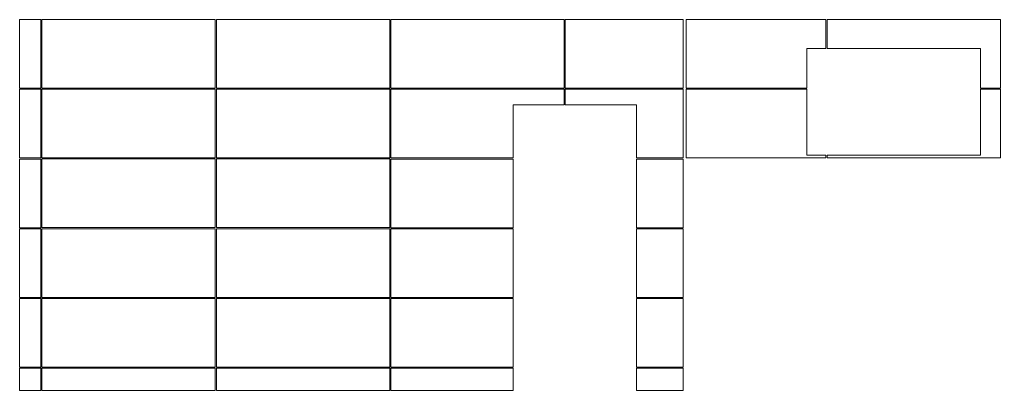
# Model space of a CAD drawing. Header units: inches. Extents: x 0 to 337, y 0 to 128.
import ezdxf

# ---------------------------------------------------------------- set-up
doc = ezdxf.new("R2010")
doc.units = ezdxf.units.IN
doc.header["$MEASUREMENT"] = 0
doc.layers.add('!Terracotta', color=31, linetype='Continuous', lineweight=20)

# ---------------------------------------------------------------- blocks, each defined once
blk = doc.blocks.new('block_test')
at = {"layer": '!Terracotta'}
for points in [[(-220.94, 104), (-228.25, 104), (-228.25, 127.63), (-220.94, 127.63)], [(-160.94, 127.63), (-220.56, 127.63), (-220.56, 104), (-160.94, 104)], [(-160.56, 127.63), (-100.94, 127.63), (-100.94, 104), (-160.56, 104)], [(-40.94, 127.63), (-100.56, 127.63), (-100.56, 104), (-40.94, 104)], [(-40.56, 127.63), (0, 127.63), (0, 104), (-40.56, 104)], [(49.14, 127.63), (1.07, 127.63), (1.07, 104), (42.51, 104), (42.51, 117.71), (49.14, 117.71)], [(109.14, 104), (109.14, 127.63), (49.51, 127.63), (49.51, 117.71), (102.26, 117.71), (102.26, 104)], [(-220.94, 103.63), (-228.25, 103.63), (-228.25, 80), (-220.94, 80)], [(-160.94, 80), (-220.56, 80), (-220.56, 103.63), (-160.94, 103.63)], [(-160.56, 80), (-100.94, 80), (-100.94, 103.63), (-160.56, 103.63)], [(-40.94, 103.63), (-100.56, 103.63), (-100.56, 80), (-58.44, 80), (-58.44, 98.31), (-40.94, 98.31)], [(-40.56, 103.63), (0, 103.63), (0, 80), (-16.06, 80), (-16.06, 98.31), (-40.56, 98.31)], [(1.07, 103.63), (1.07, 80), (49.14, 80), (49.14, 80.96), (42.51, 80.96), (42.51, 103.63)], [(49.51, 80), (109.14, 80), (109.14, 103.63), (102.26, 103.63), (102.26, 80.96), (49.51, 80.96)], [(-220.94, 56), (-228.25, 56), (-228.25, 79.63), (-220.94, 79.63)], [(-160.94, 79.66), (-220.56, 79.66), (-220.56, 56.03), (-160.94, 56.03)], [(-160.56, 79.66), (-100.94, 79.66), (-100.94, 56.03), (-160.56, 56.03)], [(-100.56, 79.63), (-58.44, 79.63), (-58.44, 56), (-100.56, 56)], [(-16.06, 79.63), (0, 79.63), (0, 56), (-16.06, 56)], [(-220.94, 32), (-220.94, 55.63), (-228.25, 55.63), (-228.25, 32)], [(-220.56, 32), (-220.56, 55.6), (-160.94, 55.6), (-160.94, 32)], [(-100.94, 32), (-100.94, 55.6), (-160.56, 55.6), (-160.56, 32)], [(-58.44, 32), (-58.44, 55.63), (-100.56, 55.63), (-100.56, 32)], [(0, 32), (0, 55.63), (-16.06, 55.63), (-16.06, 32)], [(-220.94, 8), (-220.94, 31.63), (-228.25, 31.63), (-228.25, 8)], [(-220.56, 8), (-220.56, 31.6), (-160.94, 31.6), (-160.94, 8)], [(-100.94, 8), (-100.94, 31.6), (-160.56, 31.6), (-160.56, 8)], [(-58.44, 8), (-58.44, 31.63), (-100.56, 31.63), (-100.56, 8)], [(0, 8), (0, 31.63), (-16.06, 31.63), (-16.06, 8)], [(-220.94, 0), (-220.94, 7.63), (-228.25, 7.63), (-228.25, 0)], [(-220.56, 0), (-220.56, 7.6), (-160.94, 7.6), (-160.94, 0)], [(-100.94, 0), (-100.94, 7.6), (-160.56, 7.6), (-160.56, 0)], [(-58.44, 0), (-58.44, 7.63), (-100.56, 7.63), (-100.56, 0)], [(0, 0), (0, 7.63), (-16.06, 7.63), (-16.06, 0)]]:
    blk.add_lwpolyline(points, close=True, dxfattribs=at)

msp = doc.modelspace()

# ---------------------------------------------------------------- block references
msp.add_blockref('block_test', (228.25, 0))

doc.saveas('drawing.dxf')
